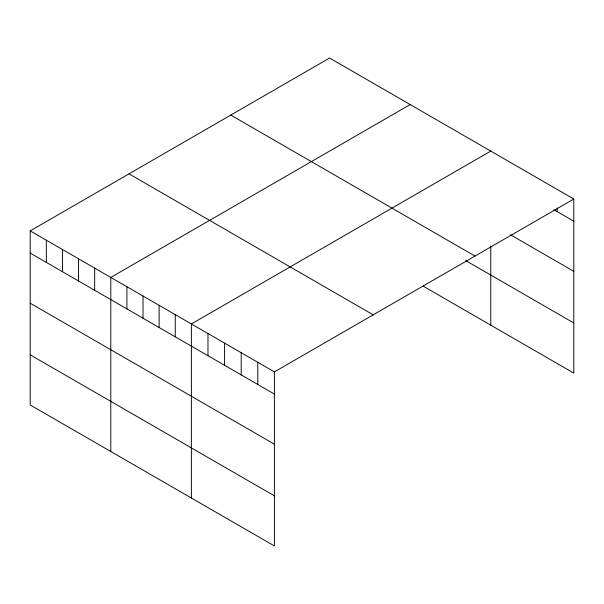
<?xml version="1.0" encoding="UTF-8"?>
<svg xmlns="http://www.w3.org/2000/svg" width="604" height="604" viewBox="0 0 604 604"><rect width="100%" height="100%" fill="white"/><g stroke="black" fill="none" stroke-linecap="round" stroke-linejoin="round"><path stroke-width="0.91" d="M30.2 230.894L274.405 371.883L274.405 545.963L30.2 404.974L30.2 230.894L329.595 58.037L573.8 199.026L573.8 373.106L423.079 286.085M410.184 104.567L110.789 277.425L110.789 451.498M490.773 151.091L191.377 323.948L191.377 498.021M274.405 371.883L573.8 199.026M554.034 209.799L573.8 221.215M510.539 234.813L573.8 271.339M230.796 115.085L475.001 256.073M465.79 260.618L573.8 322.981M128.999 173.854L373.204 314.843M30.2 253.076L274.405 394.072M30.2 303.2L274.405 444.189M30.2 354.85L274.405 495.839M557.198 207.927L557.198 211.627M490.773 246.054L490.773 325.171M257.795 362.294L257.795 384.484M241.192 352.713L241.192 374.895M224.582 343.125L224.582 365.307M207.98 333.536L207.98 355.718M175.258 314.646L175.258 336.828M159.139 305.337L159.139 327.519M143.02 296.036L143.02 318.217M126.908 286.726L126.908 308.908M94.669 268.116L94.669 290.298M78.55 258.814L78.55 280.996M62.439 249.505L62.439 271.687M46.319 240.203L46.319 262.385"/></g></svg>
